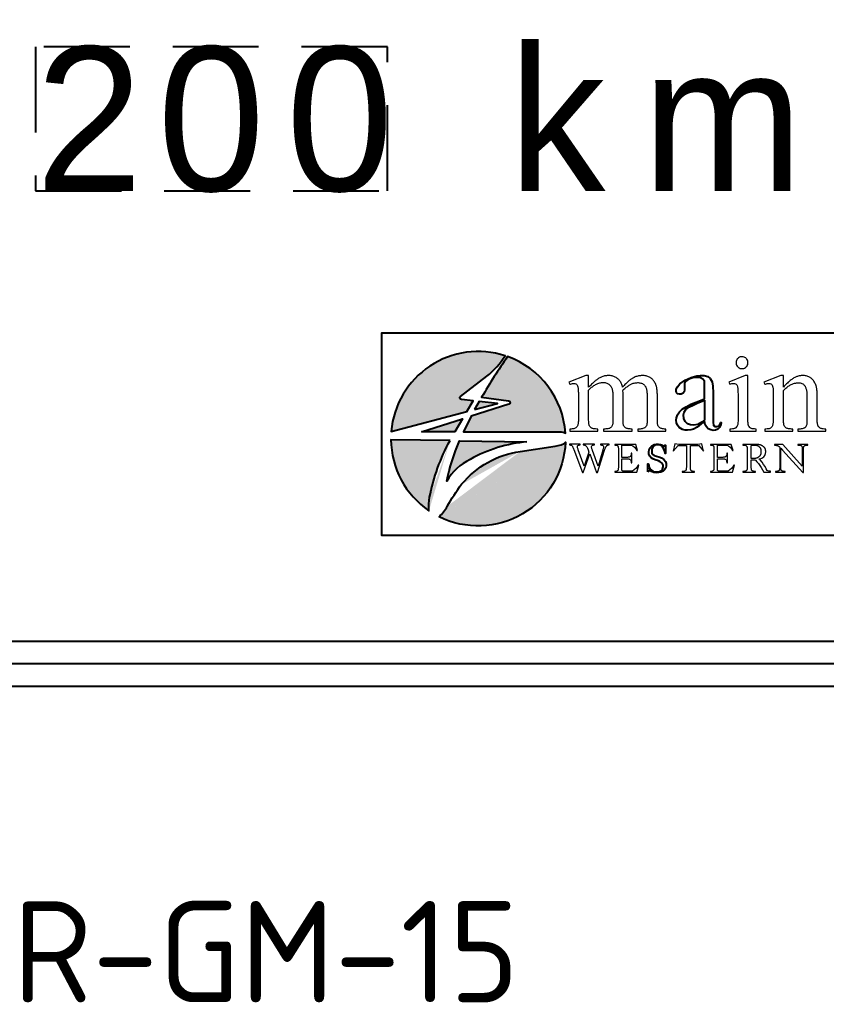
# Model space of a CAD drawing. Extents: x 85 to 285, y 126 to 270.
# Drawn here: x 177.7 to 237.4, y 126.2 to 198.9 of the extents above; entities that cross this region are included whole.
import ezdxf

# ---------------------------------------------------------------- set-up
doc = ezdxf.new("R2010")
doc.units = 0
doc.linetypes.add('HIDDEN', pattern=[9.525, 6.35, -3.175])
for name, color, linetype in [('L18', 4, 'CONTINUOUS'), ('L35', 3, 'CONTINUOUS'), ('T25', 1, 'CONTINUOUS')]:
    doc.layers.add(name, color=color, linetype=linetype)
doc.styles.add('DSERIES', font='Dseries.shx')
doc.styles.add('ISO', font='iso3098b.shx')
doc.styles.add('MESERIES', font='MEseries.shx')

# ---------------------------------------------------------------- blocks, each defined once
blk = doc.blocks.new('BLK12')
at = {"layer": 'L35', "style": 'DSERIES'}
for s, p in [('2', (0, 0)), ('0', (9.022, 0)), ('0', (18.534, 0))]:
    blk.add_text(s, height=10.667, dxfattribs=at).set_placement(p)
blk = doc.blocks.new('BLK13')
at = {"layer": 'L35', "style": 'MESERIES'}
for s, p in [('k', (0, 0)), ('m', (9.89, 0))]:
    blk.add_text(s, height=10.667, dxfattribs=at).set_placement(p)

msp = doc.modelspace()

# ---------------------------------------------------------------- hatches: boundary and pattern name
at = {"layer": 'L18'}
h = msp.add_hatch(color=256, dxfattribs=at)
h.paths.add_polyline_path([(211.385, 170.1), (213.071, 170.541), (211.723, 170.697)], flags=17)
edge = h.paths.add_edge_path()
edge.add_arc((213.881, 170.616), 0.129, -72.43403, 84.16996, ccw=False)
edge.add_line((213.92, 170.493), (211.125, 169.608))
edge.add_line((211.125, 169.608), (210.556, 168.443))
edge.add_line((210.556, 168.443), (216.869, 168.443))
edge.add_line((216.869, 168.443), (217.758, 168.45))
edge.add_line((217.758, 168.45), (217.922, 168.431))
edge.add_line((217.922, 168.431), (218.063, 168.37))
edge.add_line((218.063, 168.37), (218.092, 168.348))
edge.add_arc((211.649, 167.938), 6.456, 3.6392, 70.31584)
edge.add_arc((245.448, 151.732), 38.687, 144.82835, 150.12424)
edge.add_line((211.902, 171.003), (213.894, 170.744))
edge = h.paths.add_edge_path()
edge.add_line((214.74, 166.992), (217.334, 167.399))
edge.add_line((217.334, 167.399), (217.777, 167.486))
edge.add_line((217.777, 167.486), (217.997, 167.594))
edge.add_line((217.997, 167.594), (218.1, 167.686))
edge.add_arc((211.649, 167.938), 6.456, 243.34665, 357.76342, ccw=False)
edge.add_arc((206.722, 164.388), 3.009, 312.45638, 331.06794)
edge.add_arc((221.695, 156.052), 14.129, 142.93653, 150.85728, ccw=False)
edge.add_arc((215.689, 160.243), 6.815, 98.00416, 140.6206, ccw=False)
edge = h.paths.add_edge_path()
edge.add_arc((216.15, 157.375), 10.372, 94.95559, 119.48176)
edge.add_arc((212.794, 162.798), 4.007, 115.86088, 150.2339)
edge.add_arc((227.543, 160.722), 18.675, 157.76783, 167.42608, ccw=False)
edge.add_line((210.256, 167.788), (215.254, 167.708))
edge = h.paths.add_edge_path()
edge.add_line((209.565, 167.799), (205.193, 167.869))
edge.add_arc((211.649, 167.938), 6.456, 180.61495, 235.60996)
edge.add_arc((212.527, 162.895), 4.534, 170.90884, 183.60693, ccw=False)
edge.add_arc((222.539, 160.738), 14.771, 151.44329, 168.78113, ccw=False)
edge = h.paths.add_edge_path()
edge.add_arc((208.357, 177.471), 6.286, 308.57927, 327.31437)
edge.add_arc((211.649, 167.938), 6.456, 71.96629, 175.18941)
edge.add_line((205.216, 168.479), (210.806, 169.948))
edge.add_line((210.806, 169.948), (211.277, 170.744))
edge.add_line((211.277, 170.744), (210.405, 170.845))
edge.add_arc((210.42, 170.973), 0.129, 127.45537, 263.39801, ccw=False)
edge.add_line((210.342, 171.075), (212.277, 172.558))
h.paths.add_polyline_path([(207.444, 168.443), (210.485, 169.406), (209.916, 168.443)])
edge = h.paths.add_edge_path(flags=17)
edge.add_line((217.817, 168.443), (217.845, 168.443))

# ---------------------------------------------------------------- linework, layer by layer
msp.add_line((217.817, 168.443), (217.845, 168.443), dxfattribs=at)
at = {"layer": 'L18', "linetype": 'HIDDEN'}
msp.add_lwpolyline([(204.928, 186.278), (204.928, 196.945), (178.905, 196.945), (178.905, 186.278)], close=True, dxfattribs=at)
at = {"layer": 'L18'}
for points in [[(258.496, 160.815), (258.496, 175.742), (204.496, 175.742), (204.496, 160.815)], [(228.395, 170.89), (228.396, 171.978), (228.375, 172.202), (228.27, 172.345), (228.097, 172.439), (227.89, 172.473), (227.586, 172.467), (227.296, 172.379), (227.078, 172.256), (226.952, 172.137), (226.901, 172.044), (226.909, 171.979), (226.916, 171.743), (226.909, 171.557), (226.869, 171.419), (226.807, 171.303), (226.656, 171.242), (226.527, 171.23), (226.395, 171.252), (226.323, 171.329), (226.278, 171.463), (226.295, 171.618), (226.385, 171.791), (226.571, 171.99), (226.959, 172.269), (227.398, 172.467), (227.812, 172.588), (228.096, 172.625), (228.371, 172.619), (228.621, 172.552), (228.807, 172.402), (228.958, 172.16), (228.996, 171.823), (229.018, 171.338), (229.018, 169.162), (229.051, 168.924), (229.165, 168.836), (229.308, 168.836), (229.465, 168.899), (229.532, 169.041), (229.572, 169.134), (229.609, 169.134), (229.581, 168.966), (229.496, 168.779), (229.367, 168.644), (229.201, 168.579), (229.033, 168.549), (228.855, 168.585), (228.668, 168.675), (228.535, 168.814), (228.439, 168.97), (228.386, 169.227), (228.134, 169.03), (227.832, 168.799), (227.569, 168.642), (227.365, 168.593), (227.138, 168.568), (226.953, 168.568), (226.766, 168.614), (226.514, 168.769), (226.381, 168.938), (226.308, 169.113), (226.284, 169.302), (226.302, 169.477), (226.389, 169.706), (226.532, 169.936), (226.731, 170.116), (227.03, 170.307), (227.382, 170.484), (227.775, 170.647), (228.086, 170.77)], [(211.385, 170.1), (213.071, 170.541), (211.723, 170.697)], [(228.38, 169.31), (228.184, 169.155), (227.898, 168.996), (227.583, 168.935), (227.353, 168.962), (227.135, 169.044), (226.957, 169.202), (226.847, 169.435), (226.833, 169.712), (226.875, 169.912), (227.005, 170.09), (227.265, 170.29), (227.54, 170.427), (227.899, 170.59), (228.216, 170.707), (228.38, 170.78)], [(207.444, 168.443), (210.485, 169.406), (209.916, 168.443)], [(224.202, 165.483), (224.202, 166.072), (224.242, 166.072), (224.256, 165.957), (224.299, 165.803), (224.374, 165.696), (224.46, 165.603), (224.56, 165.531), (224.686, 165.488), (224.818, 165.481), (224.947, 165.484), (225.069, 165.509), (225.206, 165.588), (225.285, 165.697), (225.318, 165.848), (225.318, 165.995), (225.263, 166.136), (225.116, 166.241), (224.98, 166.301), (224.739, 166.379), (224.57, 166.453), (224.437, 166.534), (224.332, 166.653), (224.272, 166.792), (224.265, 166.96), (224.29, 167.115), (224.363, 167.272), (224.5, 167.416), (224.658, 167.504), (224.837, 167.546), (224.991, 167.546), (225.139, 167.514), (225.275, 167.455), (225.346, 167.388), (225.372, 167.366), (225.401, 167.395), (225.463, 167.461), (225.499, 167.461), (225.499, 166.854), (225.466, 166.854), (225.442, 166.984), (225.381, 167.158), (225.331, 167.265), (225.245, 167.38), (225.162, 167.445), (225.022, 167.492), (224.864, 167.492), (224.72, 167.463), (224.597, 167.366), (224.511, 167.25), (224.489, 167.125), (224.482, 166.989), (224.497, 166.88), (224.576, 166.782), (224.673, 166.707), (224.823, 166.646), (225.015, 166.593), (225.198, 166.519), (225.367, 166.403), (225.5, 166.249), (225.542, 166.095), (225.552, 165.931), (225.521, 165.787), (225.43, 165.63), (225.322, 165.546), (225.164, 165.465), (225.013, 165.437), (224.826, 165.423), (224.629, 165.444), (224.468, 165.504), (224.36, 165.589), (224.32, 165.594)]]:
    msp.add_lwpolyline(points, close=True, dxfattribs=at)
for points in [[(212.277, 172.558, 0.08193), (213.648, 174.077, 0.483543), (205.216, 168.479), (210.806, 169.948), (211.277, 170.744), (210.405, 170.845, -0.674144), (210.342, 171.075)], [(213.894, 170.744, -0.814157), (213.92, 170.493), (211.125, 169.608), (210.556, 168.443), (216.869, 168.443), (217.758, 168.45), (217.922, 168.431), (218.063, 168.37), (218.092, 168.348, 0.299428), (213.824, 174.017, 0.023112), (211.902, 171.003)], [(209.565, 167.799), (205.193, 167.869, 0.244675), (208.002, 162.61, -0.055463), (208.05, 163.612, -0.075795)], [(214.74, 166.992), (217.334, 167.399), (217.777, 167.486), (217.997, 167.594), (218.1, 167.686, -0.545313), (208.753, 162.168, 0.081387), (209.355, 162.932, -0.034575), (210.421, 164.567, -0.188123)], [(215.254, 167.708, 0.107426), (211.046, 166.404, 0.151115), (209.315, 164.787, -0.042167), (210.256, 167.788)]]:
    msp.add_lwpolyline(points, format="xyb", close=True, dxfattribs=at)
at = {"layer": 'L18', "lineweight": 0}
for points in [[(231.162, 174.009), (231.109, 174.007), (231.035, 173.993), (230.967, 173.968), (230.904, 173.931), (230.848, 173.882), (230.812, 173.842), (230.77, 173.781), (230.741, 173.715), (230.723, 173.644), (230.717, 173.569), (230.72, 173.515), (230.734, 173.443), (230.76, 173.375), (230.798, 173.313), (230.848, 173.254), (230.888, 173.218), (230.949, 173.177), (231.015, 173.147), (231.086, 173.13), (231.162, 173.124), (231.215, 173.126), (231.287, 173.141), (231.355, 173.167), (231.418, 173.205), (231.476, 173.254), (231.509, 173.293), (231.55, 173.355), (231.579, 173.421), (231.596, 173.492), (231.602, 173.569), (231.599, 173.62), (231.586, 173.693), (231.561, 173.761), (231.524, 173.824), (231.476, 173.882), (231.437, 173.916), (231.376, 173.957), (231.309, 173.986), (231.238, 174.003), (231.162, 174.009)], [(232.908, 166.912), (232.912, 166.936), (232.914, 166.965), (232.915, 166.994), (232.914, 167.019), (232.912, 167.048), (232.908, 167.076), (232.903, 167.104), (232.896, 167.131), (232.887, 167.157), (232.877, 167.183), (232.865, 167.208), (232.852, 167.232), (232.837, 167.255), (232.82, 167.278), (232.802, 167.3), (232.794, 167.309), (232.773, 167.33), (232.752, 167.35), (232.73, 167.369), (232.707, 167.387), (232.683, 167.403), (232.658, 167.418), (232.633, 167.432), (232.607, 167.445), (232.581, 167.457), (232.553, 167.467), (232.525, 167.476), (232.523, 167.477), (232.503, 167.482), (232.482, 167.487), (232.46, 167.492), (232.436, 167.496), (232.411, 167.5), (232.385, 167.504), (232.358, 167.507), (232.329, 167.51), (232.3, 167.513), (232.269, 167.515), (232.237, 167.517), (232.203, 167.519), (232.168, 167.521), (232.132, 167.522), (232.095, 167.523), (232.057, 167.523), (232.017, 167.523), (231.231, 167.523), (231.231, 167.467), (231.313, 167.467), (231.346, 167.466), (231.377, 167.462), (231.406, 167.455), (231.433, 167.445), (231.457, 167.433), (231.478, 167.418), (231.497, 167.4), (231.505, 167.39), (231.514, 167.374), (231.521, 167.355), (231.527, 167.332), (231.533, 167.305), (231.536, 167.274), (231.539, 167.24), (231.541, 167.201), (231.542, 167.159), (231.542, 165.831), (231.542, 165.829), (231.541, 165.788), (231.54, 165.75), (231.537, 165.716), (231.533, 165.687), (231.529, 165.661), (231.523, 165.64), (231.516, 165.622), (231.508, 165.608), (231.495, 165.592), (231.477, 165.574), (231.456, 165.558), (231.432, 165.546), (231.406, 165.536), (231.378, 165.529), (231.346, 165.525), (231.313, 165.523), (231.231, 165.523), (231.231, 165.467), (232.156, 165.467), (232.156, 165.523), (232.072, 165.523), (232.041, 165.525), (232.01, 165.529), (231.981, 165.535), (231.954, 165.545), (231.93, 165.557), (231.909, 165.572), (231.89, 165.59), (231.882, 165.601), (231.873, 165.616), (231.866, 165.636), (231.86, 165.659), (231.855, 165.686), (231.851, 165.717), (231.848, 165.751), (231.846, 165.789), (231.846, 165.831), (231.846, 166.386), (232.014, 166.38), (232.117, 166.369), (232.156, 166.341), (232.267, 166.224), (232.38, 166.103), (232.473, 165.957), (232.576, 165.804), (232.668, 165.626), (232.768, 165.467), (233.266, 165.467), (233.266, 165.527), (233.138, 165.537), (233.063, 165.566), (233.01, 165.598), (232.946, 165.704), (232.861, 165.879), (232.761, 166.042), (232.644, 166.202), (232.512, 166.366), (232.43, 166.433), (232.43, 166.444), (232.501, 166.462), (232.633, 166.511), (232.764, 166.59), (232.85, 166.693), (232.903, 166.849), (232.915, 166.994)]]:
    msp.add_lwpolyline(points, dxfattribs=at)
for points in [[(223.794, 172.612), (223.774, 172.612), (223.707, 172.61), (223.641, 172.604), (223.575, 172.595), (223.51, 172.584), (223.445, 172.57), (223.381, 172.552), (223.317, 172.531), (223.253, 172.507), (223.189, 172.481), (223.126, 172.451), (223.087, 172.43), (223.044, 172.405), (223, 172.377), (222.956, 172.347), (222.91, 172.314), (222.863, 172.277), (222.815, 172.238), (222.765, 172.197), (222.715, 172.152), (222.663, 172.105), (222.61, 172.055), (222.556, 172.001), (222.501, 171.946), (222.445, 171.887), (222.388, 171.826), (222.329, 171.761), (222.318, 171.808), (222.298, 171.876), (222.275, 171.941), (222.25, 172.003), (222.222, 172.062), (222.191, 172.118), (222.158, 172.171), (222.122, 172.221), (222.083, 172.269), (222.041, 172.314), (221.996, 172.356), (221.949, 172.394), (221.901, 172.429), (221.846, 172.464), (221.79, 172.495), (221.731, 172.523), (221.671, 172.546), (221.609, 172.566), (221.546, 172.583), (221.48, 172.596), (221.412, 172.605), (221.343, 172.61), (221.271, 172.612), (221.262, 172.612), (221.196, 172.61), (221.131, 172.604), (221.065, 172.595), (220.999, 172.581), (220.933, 172.565), (220.866, 172.545), (220.8, 172.521), (220.757, 172.504), (220.697, 172.477), (220.637, 172.447), (220.579, 172.416), (220.522, 172.381), (220.465, 172.345), (220.41, 172.305), (220.356, 172.263), (220.355, 172.262), (220.336, 172.247), (220.312, 172.226), (220.281, 172.198), (220.244, 172.165), (220.202, 172.126), (220.152, 172.08), (220.097, 172.028), (220.036, 171.971), (219.969, 171.907), (219.895, 171.837), (219.816, 171.761), (219.816, 172.612), (219.618, 172.612), (218.355, 172.124), (218.424, 171.966), (218.474, 171.984), (218.544, 172.005), (218.611, 172.02), (218.673, 172.029), (218.73, 172.032), (218.803, 172.026), (218.866, 172.009), (218.918, 171.98), (218.938, 171.961), (218.971, 171.914), (218.998, 171.853), (219.019, 171.779), (219.02, 171.775), (219.026, 171.742), (219.031, 171.704), (219.036, 171.661), (219.041, 171.611), (219.045, 171.557), (219.048, 171.497), (219.051, 171.432), (219.054, 171.362), (219.056, 171.286), (219.058, 171.205), (219.059, 171.118), (219.06, 171.026), (219.06, 170.928), (219.06, 169.402), (219.059, 169.328), (219.057, 169.243), (219.052, 169.167), (219.046, 169.098), (219.038, 169.038), (219.027, 168.985), (219.015, 168.94), (219, 168.904), (219, 168.904), (218.967, 168.843), (218.927, 168.792), (218.88, 168.749), (218.827, 168.717), (218.823, 168.714), (218.779, 168.696), (218.727, 168.682), (218.665, 168.67), (218.594, 168.662), (218.514, 168.657), (218.424, 168.655), (218.424, 168.499), (220.498, 168.499), (220.498, 168.655), (220.417, 168.656), (220.33, 168.66), (220.253, 168.666), (220.186, 168.675), (220.129, 168.686), (220.082, 168.7), (220.044, 168.717), (219.999, 168.743), (219.949, 168.784), (219.908, 168.834), (219.875, 168.891), (219.875, 168.891), (219.861, 168.925), (219.849, 168.968), (219.839, 169.019), (219.83, 169.078), (219.824, 169.146), (219.819, 169.223), (219.817, 169.308), (219.816, 169.402), (219.816, 171.543), (219.816, 171.544), (219.855, 171.587), (219.897, 171.63), (219.941, 171.671), (219.989, 171.712), (220.039, 171.752), (220.092, 171.791), (220.148, 171.83), (220.207, 171.867), (220.269, 171.904), (220.334, 171.94), (220.402, 171.976), (220.44, 171.995), (220.504, 172.023), (220.568, 172.047), (220.633, 172.067), (220.697, 172.082), (220.762, 172.093), (220.826, 172.1), (220.891, 172.102), (220.9, 172.102), (220.97, 172.098), (221.036, 172.09), (221.099, 172.076), (221.16, 172.056), (221.216, 172.031), (221.271, 172), (221.321, 171.964), (221.369, 171.922), (221.413, 171.875), (221.455, 171.823), (221.464, 171.81), (221.488, 171.768), (221.511, 171.723), (221.531, 171.673), (221.548, 171.619), (221.564, 171.56), (221.576, 171.498), (221.587, 171.431), (221.595, 171.36), (221.601, 171.284), (221.605, 171.204), (221.606, 171.12), (221.606, 169.402), (221.606, 169.331), (221.604, 169.239), (221.602, 169.16), (221.599, 169.093), (221.595, 169.039), (221.589, 168.998), (221.583, 168.969), (221.567, 168.926), (221.537, 168.867), (221.5, 168.816), (221.456, 168.771), (221.404, 168.734), (221.392, 168.727), (221.35, 168.708), (221.299, 168.692), (221.24, 168.679), (221.173, 168.669), (221.098, 168.661), (221.015, 168.657), (220.924, 168.655), (220.924, 168.499), (223.044, 168.499), (223.044, 168.655), (222.966, 168.657), (222.883, 168.66), (222.809, 168.668), (222.742, 168.678), (222.684, 168.69), (222.633, 168.706), (222.59, 168.725), (222.538, 168.754), (222.484, 168.795), (222.442, 168.841), (222.412, 168.891), (222.4, 168.92), (222.39, 168.96), (222.381, 169.009), (222.374, 169.068), (222.369, 169.137), (222.365, 169.215), (222.362, 169.303), (222.361, 169.402), (222.361, 171.308), (222.352, 171.496), (222.361, 171.543), (222.365, 171.546), (222.427, 171.601), (222.487, 171.653), (222.546, 171.702), (222.603, 171.747), (222.659, 171.79), (222.712, 171.829), (222.765, 171.865), (222.815, 171.897), (222.864, 171.926), (222.911, 171.952), (222.957, 171.976), (222.987, 171.989), (223.052, 172.016), (223.117, 172.038), (223.182, 172.056), (223.247, 172.071), (223.312, 172.081), (223.377, 172.087), (223.442, 172.089), (223.469, 172.089), (223.541, 172.084), (223.61, 172.075), (223.674, 172.06), (223.735, 172.04), (223.792, 172.014), (223.844, 171.984), (223.893, 171.948), (223.937, 171.907), (223.978, 171.861), (224.014, 171.81), (224.036, 171.771), (224.055, 171.727), (224.073, 171.679), (224.088, 171.626), (224.101, 171.568), (224.112, 171.505), (224.122, 171.438), (224.129, 171.366), (224.134, 171.289), (224.137, 171.207), (224.138, 171.12), (224.138, 169.402), (224.138, 169.346), (224.137, 169.253), (224.135, 169.172), (224.133, 169.104), (224.129, 169.049), (224.125, 169.008), (224.119, 168.978), (224.114, 168.961), (224.088, 168.896), (224.054, 168.84), (224.015, 168.793), (223.969, 168.756), (223.942, 168.739), (223.889, 168.714), (223.832, 168.693), (223.769, 168.676), (223.701, 168.665), (223.627, 168.658), (223.547, 168.655), (223.46, 168.655), (223.46, 168.499), (225.53, 168.499), (225.53, 168.655), (225.517, 168.655), (225.432, 168.658), (225.354, 168.664), (225.285, 168.674), (225.224, 168.687), (225.171, 168.704), (225.127, 168.725), (225.086, 168.749), (225.032, 168.79), (224.988, 168.836), (224.958, 168.887), (224.957, 168.889), (224.943, 168.927), (224.931, 168.974), (224.921, 169.027), (224.913, 169.087), (224.906, 169.155), (224.902, 169.23), (224.899, 169.312), (224.898, 169.402), (224.898, 171.12), (224.898, 171.158), (224.897, 171.242), (224.894, 171.322), (224.89, 171.397), (224.885, 171.47), (224.879, 171.538), (224.871, 171.603), (224.862, 171.664), (224.852, 171.722), (224.84, 171.776), (224.827, 171.826), (224.813, 171.872), (224.797, 171.914), (224.782, 171.95), (224.752, 172.017), (224.719, 172.08), (224.684, 172.139), (224.648, 172.195), (224.61, 172.247), (224.57, 172.295), (224.528, 172.34), (224.483, 172.381), (224.438, 172.417), (224.39, 172.451), (224.371, 172.462), (224.313, 172.494), (224.254, 172.522), (224.194, 172.546), (224.131, 172.566), (224.068, 172.583), (224.002, 172.595), (223.934, 172.605), (223.865, 172.61)], [(231.592, 172.612), (231.4, 172.612), (230.197, 172.124), (230.257, 171.967), (230.259, 171.967), (230.342, 171.996), (230.419, 172.016), (230.49, 172.028), (230.554, 172.032), (230.6, 172.03), (230.674, 172.013), (230.733, 171.98), (230.772, 171.935), (230.804, 171.869), (230.829, 171.784), (230.829, 171.781), (230.836, 171.742), (230.842, 171.696), (230.847, 171.642), (230.852, 171.581), (230.856, 171.512), (230.86, 171.436), (230.863, 171.352), (230.865, 171.261), (230.866, 171.162), (230.868, 171.056), (230.868, 170.942), (230.868, 169.402), (230.868, 169.328), (230.864, 169.23), (230.859, 169.142), (230.851, 169.066), (230.84, 169), (230.827, 168.945), (230.811, 168.9), (230.798, 168.874), (230.756, 168.807), (230.707, 168.753), (230.65, 168.713), (230.638, 168.706), (230.59, 168.688), (230.527, 168.674), (230.451, 168.664), (230.361, 168.658), (230.257, 168.656), (230.257, 168.499), (232.198, 168.499), (232.198, 168.656), (232.172, 168.656), (232.074, 168.659), (231.988, 168.667), (231.916, 168.679), (231.856, 168.696), (231.81, 168.717), (231.787, 168.731), (231.731, 168.777), (231.684, 168.835), (231.649, 168.905), (231.638, 168.93), (231.624, 168.98), (231.612, 169.041), (231.604, 169.114), (231.597, 169.198), (231.593, 169.294), (231.592, 169.402)], [(232.77, 172.124), (232.838, 171.967), (232.888, 171.984), (232.959, 172.005), (233.026, 172.02), (233.088, 172.029), (233.145, 172.032), (233.151, 172.032), (233.223, 172.026), (233.285, 172.006), (233.337, 171.976), (233.364, 171.949), (233.395, 171.901), (233.421, 171.838), (233.443, 171.762), (233.445, 171.748), (233.45, 171.719), (233.454, 171.683), (233.457, 171.641), (233.46, 171.593), (233.464, 171.539), (233.466, 171.479), (233.469, 171.412), (233.47, 171.34), (233.472, 171.261), (233.473, 171.177), (233.474, 171.085), (233.475, 170.988), (233.475, 170.885), (233.475, 169.402), (233.475, 169.361), (233.472, 169.274), (233.467, 169.194), (233.46, 169.121), (233.45, 169.054), (233.438, 168.993), (233.424, 168.938), (233.406, 168.89), (233.387, 168.848), (233.365, 168.813), (233.353, 168.797), (233.315, 168.759), (233.27, 168.728), (233.217, 168.702), (233.157, 168.682), (233.089, 168.667), (233.013, 168.659), (232.93, 168.655), (232.838, 168.655), (232.838, 168.499), (234.913, 168.499), (234.913, 168.655), (234.832, 168.657), (234.744, 168.66), (234.668, 168.666), (234.6, 168.675), (234.544, 168.686), (234.496, 168.7), (234.459, 168.717), (234.406, 168.749), (234.358, 168.79), (234.316, 168.841), (234.281, 168.9), (234.27, 168.924), (234.26, 168.963), (234.251, 169.01), (234.244, 169.069), (234.238, 169.137), (234.234, 169.215), (234.231, 169.303), (234.23, 169.402), (234.23, 171.509), (234.244, 171.523), (234.3, 171.58), (234.357, 171.633), (234.413, 171.684), (234.469, 171.731), (234.525, 171.776), (234.582, 171.817), (234.638, 171.856), (234.694, 171.891), (234.75, 171.923), (234.807, 171.952), (234.864, 171.978), (234.92, 172.001), (234.976, 172.021), (235.033, 172.038), (235.089, 172.051), (235.146, 172.062), (235.202, 172.07), (235.259, 172.074), (235.315, 172.076), (235.325, 172.076), (235.399, 172.072), (235.469, 172.063), (235.533, 172.047), (235.593, 172.026), (235.648, 171.999), (235.698, 171.966), (235.743, 171.927), (235.783, 171.882), (235.819, 171.831), (235.834, 171.805), (235.855, 171.761), (235.874, 171.714), (235.892, 171.663), (235.907, 171.608), (235.921, 171.55), (235.933, 171.488), (235.943, 171.422), (235.951, 171.352), (235.958, 171.279), (235.962, 171.202), (235.965, 171.122), (235.966, 171.037), (235.966, 169.402), (235.966, 169.365), (235.965, 169.268), (235.963, 169.185), (235.961, 169.116), (235.957, 169.061), (235.953, 169.019), (235.948, 168.992), (235.933, 168.946), (235.906, 168.884), (235.873, 168.829), (235.833, 168.782), (235.787, 168.743), (235.772, 168.732), (235.727, 168.709), (235.673, 168.689), (235.612, 168.675), (235.541, 168.664), (235.463, 168.658), (235.375, 168.655), (235.288, 168.655), (235.288, 168.499), (237.362, 168.499), (237.362, 168.655), (237.339, 168.656), (237.25, 168.658), (237.17, 168.664), (237.1, 168.672), (237.04, 168.684), (236.99, 168.699), (236.95, 168.717), (236.909, 168.741), (236.859, 168.783), (236.817, 168.831), (236.785, 168.887), (236.784, 168.889), (236.769, 168.927), (236.757, 168.973), (236.746, 169.025), (236.737, 169.086), (236.73, 169.153), (236.725, 169.228), (236.722, 169.311), (236.721, 169.402), (236.721, 171.107), (236.721, 171.156), (236.72, 171.238), (236.717, 171.317), (236.713, 171.392), (236.708, 171.464), (236.702, 171.532), (236.694, 171.596), (236.685, 171.657), (236.674, 171.715), (236.663, 171.769), (236.65, 171.82), (236.636, 171.866), (236.621, 171.91), (236.608, 171.942), (236.578, 172.01), (236.547, 172.074), (236.513, 172.135), (236.477, 172.191), (236.44, 172.245), (236.401, 172.293), (236.36, 172.339), (236.318, 172.38), (236.273, 172.417), (236.227, 172.451), (236.211, 172.461), (236.156, 172.493), (236.099, 172.521), (236.039, 172.545), (235.978, 172.566), (235.914, 172.583), (235.848, 172.595), (235.779, 172.605), (235.709, 172.61), (235.636, 172.612), (235.586, 172.611), (235.534, 172.608), (235.483, 172.601), (235.43, 172.593), (235.378, 172.581), (235.325, 172.568), (235.273, 172.551), (235.219, 172.533), (235.166, 172.511), (235.113, 172.488), (235.059, 172.461), (235.005, 172.433), (234.951, 172.401), (234.897, 172.368), (234.843, 172.331), (234.788, 172.292), (234.733, 172.251), (234.678, 172.207), (234.623, 172.161), (234.567, 172.112), (234.512, 172.061), (234.456, 172.007), (234.4, 171.951), (234.344, 171.891), (234.287, 171.83), (234.23, 171.766), (234.23, 172.612), (234.034, 172.612)], [(220.515, 165.908), (220.102, 167.073), (220.092, 167.098), (220.073, 167.153), (220.058, 167.202), (220.046, 167.246), (220.037, 167.284), (220.032, 167.316), (220.03, 167.343), (220.032, 167.37), (220.046, 167.409), (220.071, 167.441), (220.074, 167.444), (220.107, 167.463), (220.149, 167.474), (220.202, 167.478), (220.259, 167.478), (220.259, 167.534), (219.419, 167.534), (219.419, 167.478), (219.425, 167.478), (219.478, 167.475), (219.514, 167.469), (219.554, 167.453), (219.594, 167.43), (219.615, 167.413), (219.645, 167.381), (219.656, 167.365), (219.679, 167.329), (219.7, 167.29), (219.72, 167.247), (219.77, 167.11), (219.834, 166.937), (219.476, 165.903), (219.051, 167.11), (219.033, 167.161), (219.014, 167.216), (219, 167.263), (218.99, 167.301), (218.983, 167.331), (218.981, 167.354), (218.982, 167.37), (218.996, 167.408), (219.026, 167.441), (219.027, 167.443), (219.061, 167.463), (219.104, 167.474), (219.155, 167.478), (219.193, 167.478), (219.193, 167.534), (218.394, 167.534), (218.394, 167.478), (218.415, 167.478), (218.465, 167.473), (218.508, 167.465), (218.544, 167.451), (218.573, 167.432), (218.604, 167.402), (218.63, 167.364), (218.634, 167.356), (218.644, 167.333), (218.658, 167.299), (218.676, 167.256), (218.696, 167.202), (218.72, 167.138), (219.362, 165.431), (219.419, 165.431), (219.908, 166.826), (220.399, 165.431), (220.463, 165.431), (220.992, 167.088), (220.997, 167.102), (221.017, 167.161), (221.036, 167.212), (221.053, 167.256), (221.068, 167.292), (221.081, 167.321), (221.092, 167.342), (221.103, 167.358), (221.132, 167.397), (221.162, 167.428), (221.192, 167.449), (221.197, 167.451), (221.234, 167.466), (221.279, 167.475), (221.329, 167.478), (221.329, 167.534), (220.685, 167.534), (220.685, 167.478), (220.712, 167.477), (220.761, 167.474), (220.805, 167.467), (220.842, 167.457), (220.868, 167.444), (220.901, 167.414), (220.915, 167.39), (220.923, 167.349), (220.923, 167.344), (220.921, 167.316), (220.914, 167.283), (220.905, 167.243), (220.891, 167.197), (220.874, 167.146), (220.854, 167.088)], [(226.494, 167.523), (226.2, 167.568), (226.068, 167.027), (226.43, 167.449), (227.043, 167.449), (227.043, 165.824), (227.043, 165.807), (227.041, 165.749), (227.037, 165.698), (227.03, 165.657), (227.02, 165.625), (227.008, 165.602), (226.982, 165.574), (226.95, 165.552), (226.911, 165.536), (226.866, 165.526), (226.814, 165.523), (226.737, 165.523), (226.737, 165.467), (227.652, 165.467), (227.652, 165.523), (227.578, 165.523), (227.547, 165.524), (227.499, 165.531), (227.457, 165.544), (227.421, 165.562), (227.391, 165.587), (227.382, 165.6), (227.37, 165.627), (227.36, 165.663), (227.354, 165.708), (227.35, 165.761), (227.349, 165.824), (227.349, 167.449), (227.96, 167.449), (228.322, 167.027), (228.19, 167.568), (227.896, 167.523)], [(232.095, 167.472), (232.114, 167.472), (232.147, 167.47), (232.177, 167.467), (232.208, 167.462), (232.236, 167.456), (232.264, 167.449), (232.291, 167.439), (232.317, 167.428), (232.342, 167.416), (232.366, 167.402), (232.389, 167.387), (232.41, 167.371), (232.431, 167.352), (232.439, 167.345), (232.458, 167.324), (232.475, 167.303), (232.49, 167.281), (232.504, 167.258), (232.517, 167.233), (232.527, 167.208), (232.536, 167.182), (232.544, 167.156), (232.549, 167.127), (232.553, 167.099), (232.556, 167.069), (232.557, 167.038), (232.557, 167.029), (232.555, 166.879), (232.552, 166.851), (232.547, 166.824), (232.54, 166.797), (232.532, 166.771), (232.522, 166.746), (232.51, 166.722), (232.496, 166.698), (232.48, 166.676), (232.463, 166.654), (232.444, 166.633), (232.423, 166.613), (232.401, 166.593), (232.385, 166.581), (232.365, 166.567), (232.344, 166.554), (232.321, 166.542), (232.298, 166.53), (232.274, 166.52), (232.248, 166.511), (232.222, 166.502), (232.194, 166.494), (232.165, 166.488), (232.136, 166.482), (232.105, 166.477), (232.073, 166.473), (232.04, 166.47), (232.006, 166.467), (231.971, 166.466), (231.935, 166.466), (231.929, 166.466), (231.898, 166.467), (231.846, 166.467), (231.846, 167.443), (231.861, 167.446), (231.896, 167.452), (231.93, 167.457), (231.963, 167.462), (231.993, 167.465), (232.021, 167.468), (232.048, 167.47), (232.073, 167.472)], [(233.948, 165.823), (233.948, 165.782), (233.946, 165.745), (233.943, 165.711), (233.939, 165.682), (233.934, 165.656), (233.928, 165.634), (233.92, 165.616), (233.912, 165.602), (233.901, 165.589), (233.882, 165.572), (233.86, 165.557), (233.835, 165.545), (233.807, 165.536), (233.777, 165.529), (233.743, 165.525), (233.707, 165.523), (233.628, 165.523), (233.628, 165.467), (234.344, 165.467), (234.344, 165.523), (234.264, 165.523), (234.228, 165.525), (234.194, 165.529), (234.164, 165.535), (234.136, 165.544), (234.11, 165.556), (234.088, 165.57), (234.069, 165.587), (234.062, 165.595), (234.053, 165.611), (234.045, 165.63), (234.039, 165.652), (234.033, 165.679), (234.029, 165.71), (234.026, 165.744), (234.024, 165.782), (234.023, 165.824), (234.023, 167.238), (234.156, 167.09), (235.647, 165.434), (235.707, 165.434), (235.707, 167.167), (235.707, 167.167), (235.708, 167.208), (235.709, 167.246), (235.712, 167.279), (235.716, 167.309), (235.721, 167.335), (235.728, 167.356), (235.735, 167.374), (235.743, 167.388), (235.754, 167.4), (235.773, 167.418), (235.795, 167.433), (235.819, 167.445), (235.847, 167.455), (235.877, 167.462), (235.911, 167.466), (235.947, 167.467), (236.027, 167.467), (236.027, 167.523), (235.296, 167.523), (235.296, 167.467), (235.375, 167.467), (235.411, 167.466), (235.445, 167.462), (235.476, 167.455), (235.504, 167.446), (235.529, 167.435), (235.551, 167.42), (235.57, 167.404), (235.577, 167.395), (235.586, 167.38), (235.594, 167.361), (235.601, 167.338), (235.607, 167.311), (235.611, 167.281), (235.614, 167.247), (235.616, 167.209), (235.616, 167.167), (235.616, 165.915), (234.178, 167.523), (233.565, 167.523), (233.565, 167.467), (233.594, 167.467), (233.63, 167.465), (233.661, 167.463), (233.689, 167.459), (233.712, 167.453), (233.722, 167.45), (233.756, 167.439), (233.788, 167.428), (233.816, 167.416), (233.84, 167.404), (233.861, 167.391), (233.873, 167.383), (233.891, 167.369), (233.91, 167.352), (233.932, 167.332), (233.948, 167.316), (233.948, 165.824)]]:
    msp.add_lwpolyline(points, close=True, dxfattribs=at)
for points in [[(222.967, 165.54), (222.838, 165.538), (222.792, 165.536), (222.741, 165.535), (222.428, 165.535), (222.39, 165.536), (222.351, 165.542), (222.324, 165.553), (222.307, 165.566), (222.286, 165.6), (222.282, 165.618), (222.278, 165.652), (222.276, 165.702), (222.275, 165.765), (222.275, 166.451), (222.681, 166.451), (222.706, 166.451), (222.752, 166.448), (222.792, 166.442), (222.825, 166.433), (222.853, 166.421), (222.885, 166.4), (222.913, 166.372), (222.934, 166.338), (222.938, 166.326), (222.947, 166.296), (222.955, 166.256), (222.963, 166.206), (222.972, 166.145), (223.022, 166.145), (223.022, 166.861), (222.972, 166.861), (222.971, 166.845), (222.966, 166.793), (222.958, 166.747), (222.946, 166.706), (222.931, 166.67), (222.914, 166.64), (222.893, 166.615), (222.877, 166.602), (222.851, 166.588), (222.818, 166.577), (222.779, 166.569), (222.733, 166.564), (222.681, 166.562), (222.275, 166.562), (222.275, 167.469), (222.907, 167.469), (222.958, 167.468, -0.194471), (223.38, 167.073), (223.433, 167.073), (223.298, 167.523), (221.748, 167.523), (221.748, 167.467), (221.814, 167.467), (221.845, 167.466), (221.887, 167.46), (221.923, 167.447), (221.954, 167.43), (221.978, 167.406), (221.987, 167.392), (221.996, 167.364), (222.003, 167.328), (222.009, 167.283), (222.012, 167.229), (222.013, 167.165), (222.013, 165.83), (222.013, 165.792), (222.011, 165.738), (222.008, 165.692), (222.004, 165.657), (221.998, 165.631), (221.992, 165.616), (221.97, 165.583), (221.938, 165.558), (221.927, 165.552), (221.89, 165.536), (221.853, 165.526), (221.814, 165.523), (221.748, 165.523), (221.748, 165.467), (223.379, 165.467), (223.539, 165.983), (223.484, 165.983, -0.121442), (223.069, 165.546, -0.261254)], [(230.036, 165.54), (229.907, 165.538), (229.861, 165.536), (229.81, 165.535), (229.496, 165.535), (229.459, 165.536), (229.419, 165.542), (229.393, 165.553), (229.376, 165.566), (229.354, 165.6), (229.35, 165.618), (229.346, 165.652), (229.344, 165.702), (229.343, 165.765), (229.343, 166.451), (229.75, 166.451), (229.775, 166.451), (229.821, 166.448), (229.86, 166.442), (229.894, 166.433), (229.922, 166.421), (229.954, 166.4), (229.982, 166.372), (230.002, 166.338), (230.007, 166.326), (230.015, 166.296), (230.024, 166.256), (230.032, 166.206), (230.041, 166.145), (230.091, 166.145), (230.091, 166.861), (230.041, 166.861), (230.04, 166.845), (230.034, 166.793), (230.026, 166.747), (230.015, 166.706), (230, 166.67), (229.982, 166.64), (229.962, 166.615), (229.946, 166.602), (229.919, 166.588), (229.887, 166.577), (229.848, 166.569), (229.802, 166.564), (229.75, 166.562), (229.343, 166.562), (229.343, 167.469), (229.976, 167.469), (230.026, 167.468, -0.194471), (230.448, 167.073), (230.501, 167.073), (230.367, 167.523), (228.817, 167.523), (228.817, 167.467), (228.882, 167.467), (228.913, 167.466), (228.956, 167.46), (228.992, 167.447), (229.022, 167.43), (229.046, 167.406), (229.055, 167.392), (229.065, 167.364), (229.072, 167.328), (229.078, 167.283), (229.081, 167.229), (229.082, 167.165), (229.082, 165.83), (229.082, 165.792), (229.08, 165.738), (229.077, 165.692), (229.073, 165.657), (229.067, 165.631), (229.061, 165.616), (229.039, 165.583), (229.007, 165.558), (228.995, 165.552), (228.959, 165.536), (228.921, 165.526), (228.882, 165.523), (228.817, 165.523), (228.817, 165.467), (230.448, 165.467), (230.607, 165.983), (230.553, 165.983, -0.121442), (230.138, 165.546, -0.261254)]]:
    msp.add_lwpolyline(points, format="xyb", close=True, dxfattribs=at)
at = {"layer": 'L35'}
for points in [[(85.162, 162.945), (85.162, 256.278, -0.414214), (98.496, 269.612), (271.829, 269.612, -0.414214), (285.162, 256.278), (285.162, 162.945, -0.414214), (271.829, 149.612), (98.496, 149.612, -0.414214)], [(86.829, 162.945), (86.829, 256.278, -0.414214), (98.496, 267.945), (271.829, 267.945, -0.414214), (283.496, 256.278), (283.496, 162.945, -0.414214), (271.829, 151.278), (98.496, 151.278, -0.414214)], [(88.496, 162.945), (88.496, 256.278, -0.414214), (98.496, 266.278), (271.829, 266.278, -0.414214), (281.829, 256.278), (281.829, 162.945, -0.414214), (271.829, 152.945), (98.496, 152.945, -0.414214)]]:
    msp.add_lwpolyline(points, format="xyb", close=True, dxfattribs=at)

# ---------------------------------------------------------------- block references
for name, p in [('BLK12', (178.905, 186.278)), ('BLK13', (213.906, 186.278))]:
    msp.add_blockref(name, p, dxfattribs=at)

# ---------------------------------------------------------------- texts
at = {"layer": 'T25', "color": 3, "style": 'ISO'}
msp.add_text('MR-GM-15', height=7.5, dxfattribs=at).set_placement((170.221, 126.236))

doc.saveas('drawing.dxf')
